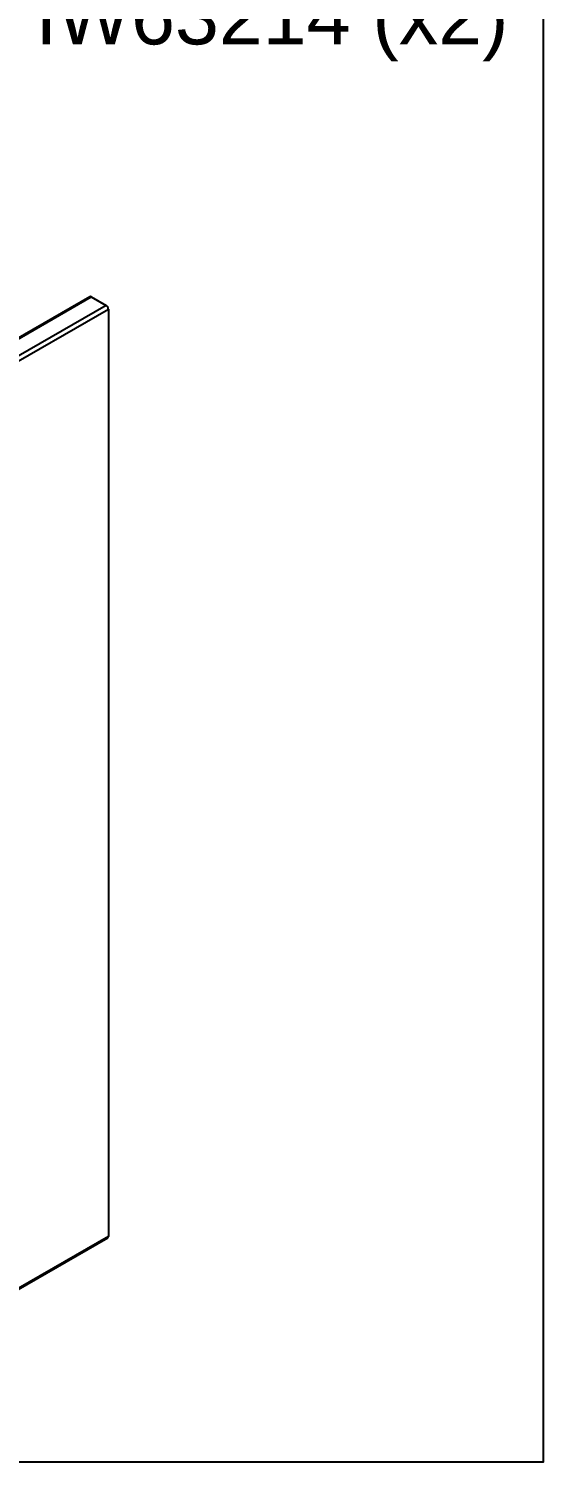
# Model space of a CAD drawing. Extents: x 0 to 4.79, y -8.18 to 0.
# Drawn here: x 3.076 to 4.788, y -8.177 to -3.406 of the extents above; entities that cross this region are included whole.
import ezdxf
from ezdxf import colors
from ezdxf.entities.mleader import LeaderData, LeaderLine
from ezdxf.math import Vec2, Vec3

# ---------------------------------------------------------------- set-up
doc = ezdxf.new("R2010")
doc.units = 0
doc.header["$LTSCALE"] = 0.5
doc.header["$MEASUREMENT"] = 0
doc.layers.add('FAB DWG', color=221, linetype='CONTINUOUS')
doc.layers.add('Housing', color=150, linetype='CONTINUOUS')
doc.layers.add('Text-Unprinted', color=131, linetype='CONTINUOUS', plot=False)
doc.styles.get("Standard").update_dxf_attribs({"font": 'arial.ttf'})

msp = doc.modelspace()

# ---------------------------------------------------------------- linework, layer by layer
at = {"layer": 'Housing', "transparency": 16777216}
for p, q in [((3.2795, -4.2975), (1.984, -5.0439)), ((1.989, -5.0444), (3.2845, -4.298)), ((3.334, -4.3266), (2.0385, -5.073)), ((2.0456, -5.0852), (3.3411, -4.3388)), ((3.2845, -4.298), (3.334, -4.3266)), ((3.3411, -4.3388), (3.3411, -7.4254)), ((2.0435, -8.1763), (3.339, -7.4299)), ((3.3411, -7.4254), (2.0456, -8.1717))]:
    msp.add_line(p, q, dxfattribs=at)
for centre, radius, start, end in [((3.2816, -4.3021), 0.00503, 54.3824, 114.3071), ((3.3257, -4.3395), 0.0154, 2.6055, 57.3945), ((3.3362, -7.4259), 0.00493, 305.0133, 6.2988)]:
    msp.add_arc(centre, radius, start, end, dxfattribs=at)
at = {"layer": 'Text-Unprinted', "ltscale": 0.5, "transparency": 16777216}
msp.add_lwpolyline([(0, 0), (4.7884, 0), (4.7884, -8.1768), (0, -8.1768)], close=True, dxfattribs=at)

# ---------------------------------------------------------------- leaders
at = {"layer": 'FAB DWG', "transparency": 16777216}
ml = msp.add_multileader_mtext('Standard', dxfattribs=at)
ml.set_content('BK01086\\PHW63214 (x2)', color=256)
ml.set_leader_properties()
ml.build(insert=Vec2(0, 0))
ml.multileader.update_dxf_attribs({"text_right_attachment_type": 6, "dogleg_length": 0.36, "arrow_head_size": 0.18})
ctx = ml.context
ctx.base_point, ctx.char_height, ctx.arrow_head_size, ctx.landing_gap_size, ctx.plane_origin = Vec3(2.8893, -3.0781), 0.188, 0.18, 0.09, Vec3(1.5928, -4.1916)
ctx.right_attachment = 6
notes = []
notes.append((ctx, [(0, (1, 1, 0), (2.5293, -3.0781), (1, 0), 0.36, [(0, [(1.8635, -4.1005)], 0, [])])]))
ctx.mtext.insert, ctx.mtext.flow_direction = Vec3(2.9793, -2.9565), 5
for ctx, leaders in notes:
    for number, flags, end, landing, length, lines in leaders:
        leader = LeaderData()
        leader.index, (leader.has_last_leader_line, leader.has_dogleg_vector, leader.attachment_direction) = number, flags
        leader.last_leader_point, leader.dogleg_vector, leader.dogleg_length = Vec3(end), Vec3(landing), length
        for number, points, colour, breaks in lines:
            line = LeaderLine()
            line.index, line.vertices, line.color, line.breaks = number, Vec3.list(points), colors.encode_raw_color(colour), breaks
            leader.lines.append(line)
        ctx.leaders.append(leader)

doc.saveas('drawing.dxf')
